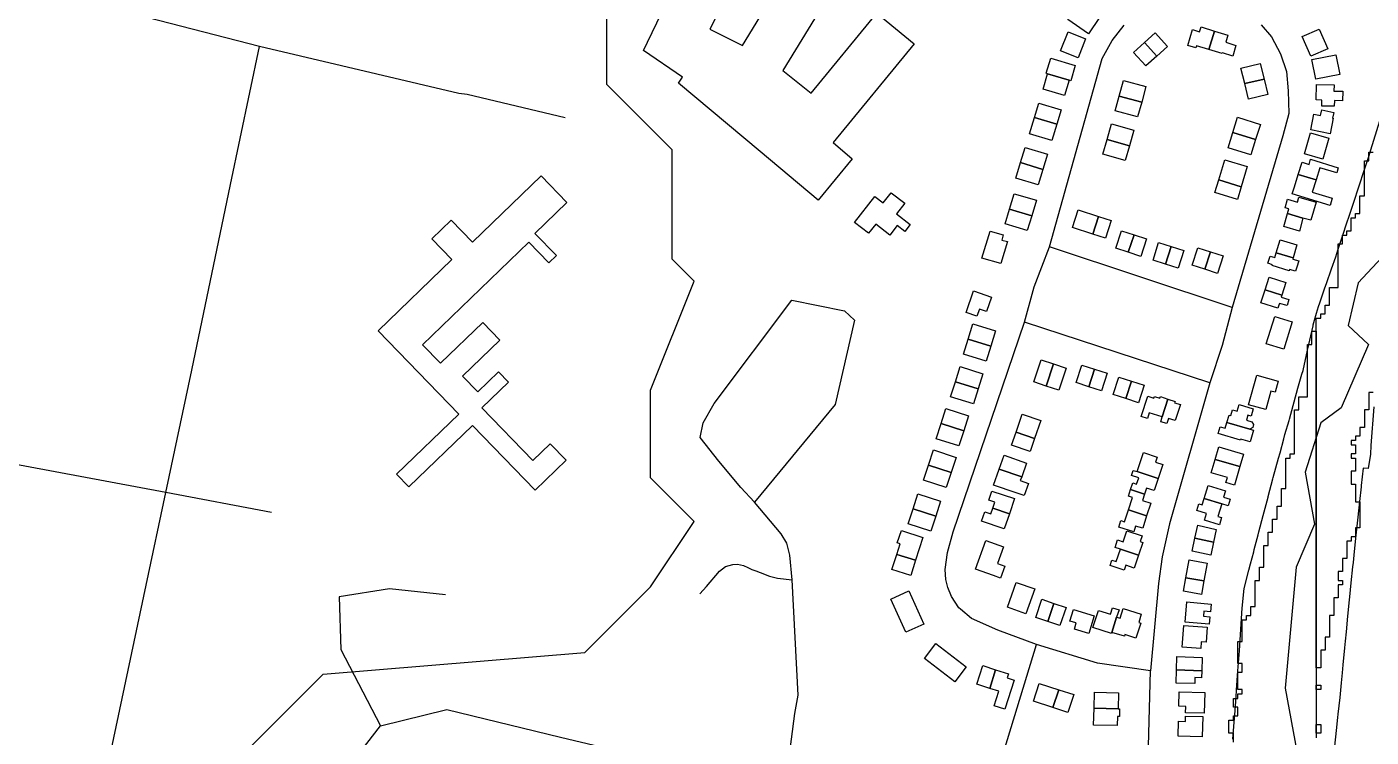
# Model space of a CAD drawing. Header units: metres. Extents: x 553506 to 563855, y 142925 to 150243.
# Drawn here: x 559409 to 560025, y 148246 to 148571 of the extents above; entities that cross this region are included whole.
import ezdxf

# ---------------------------------------------------------------- set-up
doc = ezdxf.new("R2010")
doc.units = ezdxf.units.M
for name, color, linetype in [('C-ANCIENT_WOODLAND', 94, 'Continuous'), ('C-BUILDINGS', 8, 'Continuous'), ('C-FLOOD_ZONE_3', 150, 'Continuous'), ('C-ROADS', 33, 'Continuous'), ('C-WATERWAYS', 5, 'Continuous'), ('E-132KV-UGC-ALT', 8, 'Continuous')]:
    doc.layers.add(name, color=color, linetype=linetype)

msp = doc.modelspace()

# ---------------------------------------------------------------- linework, layer by layer
at = {"layer": 'C-ANCIENT_WOODLAND'}
for points in [[(559961.8083, 148245.3731), (559962.402, 148253.1208), (559962.6081, 148256.4199), (559963.3007, 148264.7175), (559963.5068, 148267.7167), (559964.1004, 148276.5641), (559964.7518, 148285.7715), (559965.4032, 148295.6187), (559966.0545, 148305.3159), (559966.9038, 148314.3233), (559969.1052, 148322.621), (559969.905, 148325.5201), (559971.3066, 148331.0186), (559971.6035, 148332.1182), (559973.3514, 148338.9163), (559973.6565, 148340.2159), (559975.6518, 148347.6638), (559977.9027, 148356.1214), (559978.0016, 148356.4713), (559980.0052, 148364.419), (559980.2031, 148365.1688), (559982.7013, 148373.9663), (559983.4021, 148376.3156), (559985.1583, 148382.7637), (559985.653, 148384.7232), (559987.5576, 148391.1713), (559987.6566, 148391.7212), (559991.606, 148405.9171), (559993.4034, 148412.3153), (559994.0053, 148414.1148), (559995.9017, 148423.4221), (559998.5071, 148434.5689), (559998.606, 148434.9188), (560000.0077, 148440.3173), (560001.0053, 148443.3664), (560001.6072, 148445.0159), (560003.9076, 148451.864), (560004.6084, 148453.8234), (560007.0077, 148460.6714), (560008.9041, 148466.1199), (560009.9018, 148469.169), (560012.7546, 148477.8665), (560013.4059, 148479.816), (560015.6073, 148486.4641), (560018.1056, 148493.822), (560018.6086, 148495.3715), (560020.1586, 148500.0202), (560021.5026, 148504.169), (560024.2069, 148512.5166), (560025.0067, 148515.0159), (560030.5062, 148532.7708)], [(560026.4084, 148397.4195), (560025.0067, 148379.6646), (560024.7511, 148375.8157), (560023.7535, 148369.2676), (560021.5026, 148369.3176), (560020.5544, 148361.4698), (560020.5049, 148360.82), (560019.7546, 148354.072), (560019.0043, 148346.914), (560018.4024, 148341.4156), (560018.1056, 148338.7663), (560017.3058, 148331.2685), (560016.8029, 148326.1699), (560016.605, 148324.2205), (560015.8547, 148316.8226), (560015.2033, 148310.5144), (560015.1044, 148309.1648), (560014.3541, 148301.567), (560013.6533, 148294.469), (560013.208, 148290.2202), (560012.9524, 148287.1211), (560012.2021, 148279.3733), (560011.8064, 148275.6144), (560011.4024, 148271.0657), (560010.7015, 148264.4676), (560009.9018, 148256.8198), (560009.7534, 148255.2202), (560009.1515, 148249.222), (560008.4012, 148242.164)]]:
    msp.add_lwpolyline(points, dxfattribs=at)
at = {"layer": 'C-BUILDINGS'}
for points in [[(559738.7751, 148603.3616), (559722.2028, 148570.2686), (559737.1304, 148562.7528), (559760.262, 148600.7133), (559778.8933, 148589.4173), (559755.7017, 148551.3658), (559768.6362, 148540.961), (559798.6667, 148577.5893), (559815.7872, 148563.6309), (559778.7392, 148518.4367), (559787.3269, 148510.9129), (559771.8918, 148492.0459), (559745.2723, 148514.279), (559707.7872, 148545.5903), (559709.7144, 148548.3548), (559691.7888, 148560.5634), (559693.5742, 148564.2918), (559704.1355, 148586.3571), (559709.4324, 148597.4292), (559717.0318, 148593.8035), (559724.7901, 148610.0163), (559738.7751, 148603.3616)], [(559900.7385, 148575.6359), (559895.6284, 148568.2312), (559886.1279, 148574.758), (559891.245, 148582.163), (559900.7385, 148575.6359)], [(559890.9301, 148557.2554), (559882.8704, 148560.388), (559886.2636, 148569.0526), (559894.3163, 148565.9198), (559890.9301, 148557.2554)], [(559931.8655, 148562.4369), (559926.8941, 148557.9858), (559921.2827, 148564.2108), (559926.254, 148568.6618), (559931.8655, 148562.4369)], [(559941.0934, 148562.869), (559943.3223, 148570.0839), (559946.5055, 148569.1034), (559947.1853, 148571.2949), (559953.3398, 148569.4053), (559950.7167, 148560.9316), (559945.1054, 148562.66), (559944.8129, 148561.7271), (559941.0934, 148562.869)], [(559950.7167, 148560.9316), (559953.3398, 148569.4053), (559959.4786, 148567.5709), (559958.4767, 148564.2786), (559963.1766, 148562.8557), (559961.6991, 148558.0015), (559956.9921, 148559.4242), (559956.8901, 148559.1094), (559950.7167, 148560.9316)], [(560005.2088, 148561.3271), (559997.4153, 148557.9345), (559993.4791, 148566.9273), (560001.2726, 148570.3199), (560005.2088, 148561.3271)], [(559926.8941, 148557.9858), (559921.9182, 148553.4568), (559916.3067, 148559.6818), (559921.2827, 148564.2108), (559926.8941, 148557.9858)], [(559887.5696, 148546.6441), (559886.7138, 148546.9624), (559876.9047, 148549.9292), (559876.205, 148550.1746), (559878.3389, 148557.0748), (559889.5541, 148553.6287), (559887.5696, 148546.6441)], [(559974.3389, 148554.5999), (559976.0635, 148547.4859), (559967.1808, 148545.395), (559965.4632, 148552.5092), (559974.3389, 148554.5999)], [(560010.7436, 148549.4903), (559999.7655, 148547.3452), (559997.9803, 148556.405), (560008.9653, 148558.5504), (560010.7436, 148549.4903)], [(559884.6947, 148539.9656), (559874.887, 148542.8879), (559876.9047, 148549.9292), (559886.7138, 148546.9624), (559884.6947, 148539.9656)], [(559976.0635, 148547.4859), (559977.7807, 148540.3828), (559968.9054, 148538.281), (559967.1808, 148545.395), (559976.0635, 148547.4859)], [(559921.9224, 148544.1188), (559920.0014, 148536.8913), (559909.7309, 148539.6322), (559911.6519, 148546.8597), (559921.9224, 148544.1188)], [(560000.0094, 148544.9041), (560008.1016, 148544.7668), (560008.0573, 148541.9272), (560012.0998, 148541.864), (560012.024, 148537.5654), (560008.2539, 148537.6372), (560008.2093, 148535.0314), (560002.5368, 148535.1328), (560002.5843, 148537.8723), (559999.8914, 148537.922), (560000.0094, 148544.9041)], [(559881.1072, 148526.765), (559870.8759, 148529.8189), (559872.8715, 148536.4477), (559883.1028, 148533.3938), (559881.1072, 148526.765)], [(559920.0014, 148536.8913), (559918.142, 148530.1554), (559907.8715, 148532.8963), (559909.7309, 148539.6322), (559920.0014, 148536.8913)], [(559878.8645, 148519.316), (559868.6402, 148522.3701), (559870.8759, 148529.8189), (559881.1072, 148526.765), (559878.8645, 148519.316)], [(559974.3892, 148526.732), (559972.2163, 148519.7414), (559961.7555, 148522.9771), (559963.9289, 148529.9566), (559974.3892, 148526.732)], [(560006.308, 148522.462), (559997.4382, 148524.2224), (559998.8597, 148531.3231), (560001.8911, 148530.7275), (560002.454, 148533.3049), (560007.9715, 148532.119), (560007.4342, 148529.6203), (560007.7295, 148529.5627), (560006.308, 148522.462)], [(559916.3795, 148524.1237), (559914.3883, 148516.9051), (559904.1496, 148519.7472), (559906.1408, 148526.9658), (559916.3795, 148524.1237)], [(559972.2163, 148519.7414), (559970.0433, 148512.7509), (559959.5826, 148515.9866), (559961.7555, 148522.9771), (559972.2163, 148519.7414)], [(560002.9796, 148510.8276), (559994.643, 148513.1945), (559997.3841, 148522.8183), (560005.7276, 148520.4516), (560002.9796, 148510.8276)], [(559914.3883, 148516.9051), (559912.4654, 148510.1895), (559902.2197, 148513.0313), (559904.1496, 148519.7472), (559914.3883, 148516.9051)], [(559874.7311, 148506.1318), (559864.5693, 148509.199), (559866.6799, 148516.1764), (559876.8484, 148513.1206), (559874.7311, 148506.1318)], [(559968.3791, 148507.3789), (559965.5683, 148498.1981), (559955.3419, 148501.3187), (559958.1596, 148510.4997), (559968.3791, 148507.3789)], [(560010.0786, 148506.8973), (560009.3287, 148504.4921), (560001.6276, 148506.8788), (559999.8936, 148501.2821), (559991.7135, 148503.7874), (559993.4598, 148509.4402), (559996.6584, 148508.4158), (559997.4084, 148510.8209), (560010.0786, 148506.8973)], [(559872.5891, 148499.0421), (559862.4203, 148502.109), (559864.5693, 148509.199), (559874.7311, 148506.1318), (559872.5891, 148499.0421)], [(559598.7512, 148417.3665), (559618.1619, 148436.1006), (559626.0559, 148427.9539), (559608.9253, 148411.4277), (559615.8729, 148404.2645), (559625.4294, 148413.4767), (559629.9722, 148408.7875), (559617.7014, 148396.9422), (559641.094, 148372.8161), (559649.0619, 148380.5098), (559656.3273, 148373.0226), (559642.1356, 148359.3256), (559613.4851, 148388.8755), (559584.3618, 148360.7687), (559578.7067, 148366.6031), (559607.1919, 148394.1001), (559570.2085, 148432.2173), (559604.0756, 148464.9011), (559594.8605, 148474.3979), (559603.7175, 148482.9428), (559613.496, 148472.8625), (559644.8714, 148503.1541), (559656.7371, 148490.9239), (559642.0637, 148476.7668), (559651.8929, 148466.6324), (559648.4657, 148463.3204), (559639.2215, 148472.8497), (559590.518, 148425.8588), (559598.7512, 148417.3665)], [(559965.5683, 148498.1981), (559963.8754, 148492.4023), (559953.5574, 148495.5423), (559955.3419, 148501.3187), (559965.5683, 148498.1981)], [(559999.8936, 148501.2821), (559998.1735, 148495.6857), (560007.2925, 148492.8868), (560006.2889, 148489.6501), (559988.9895, 148494.9655), (559989.9802, 148498.1684), (559991.7135, 148503.7874), (559999.8936, 148501.2821)], [(559805.2294, 148495.4206), (559811.454, 148490.6058), (559807.6898, 148485.7695), (559814.0076, 148480.8798), (559811.5541, 148477.7315), (559808.0584, 148480.4386), (559804.6641, 148476.0702), (559798.1959, 148481.0777), (559794.9158, 148476.8576), (559788.4758, 148481.8549), (559797.7389, 148493.7406), (559801.5927, 148490.7552), (559805.2294, 148495.4206)], [(559871.7816, 148491.9717), (559869.6559, 148484.8046), (559859.4672, 148487.8375), (559861.5929, 148495.0046), (559871.7816, 148491.9717)], [(559986.8431, 148492.5057), (559991.3162, 148491.187), (559991.9742, 148493.4001), (559999.8904, 148491.0646), (559997.4546, 148482.8638), (559993.8516, 148483.8534), (559986.8502, 148485.9948), (559987.451, 148488.0281), (559985.6661, 148488.5512), (559986.8431, 148492.5057)], [(559869.6559, 148484.8046), (559867.5992, 148478.1182), (559857.4104, 148481.1511), (559859.4672, 148487.8375), (559869.6559, 148484.8046)], [(559897.6801, 148476.5283), (559888.2881, 148479.5637), (559890.8484, 148487.5902), (559900.2756, 148484.5448), (559897.6801, 148476.5283)], [(559993.8516, 148483.8534), (559992.313, 148477.8175), (559985.0888, 148479.9298), (559986.8502, 148485.9948), (559993.8516, 148483.8534)], [(559903.4705, 148474.6607), (559897.6801, 148476.5283), (559900.2756, 148484.5448), (559906.066, 148482.6772), (559903.4705, 148474.6607)], [(559856.5647, 148476.2054), (559855.8779, 148473.791), (559858.5437, 148473.0393), (559855.4179, 148462.9695), (559846.8457, 148465.4963), (559850.6405, 148477.8796), (559856.5647, 148476.2054)], [(559913.8857, 148468.1735), (559908.1382, 148470.009), (559910.7051, 148478.0469), (559916.4882, 148476.1902), (559913.8857, 148468.1735)], [(559919.6831, 148466.3061), (559913.8857, 148468.1735), (559916.4882, 148476.1902), (559922.2786, 148474.3226), (559919.6831, 148466.3061)], [(559991.1092, 148471.5806), (559989.3838, 148465.7059), (559981.645, 148467.9579), (559983.3704, 148473.8326), (559991.1092, 148471.5806)], [(559930.9707, 148462.7844), (559925.2228, 148464.631), (559927.7831, 148472.6576), (559933.5662, 148470.8009), (559930.9707, 148462.7844)], [(559936.7608, 148460.9279), (559930.9707, 148462.7844), (559933.5662, 148470.8009), (559939.3562, 148468.9445), (559936.7608, 148460.9279)], [(559948.8987, 148460.4045), (559943.1512, 148462.24), (559945.7181, 148470.2779), (559951.5012, 148468.4212), (559948.8987, 148460.4045)], [(559954.6962, 148458.5371), (559948.8987, 148460.4045), (559951.5012, 148468.4212), (559957.2916, 148466.5537), (559954.6962, 148458.5371)], [(559979.8504, 148462.0587), (559979.9769, 148462.4856), (559977.839, 148463.1202), (559978.8214, 148466.3674), (559980.9523, 148465.7326), (559981.645, 148467.9579), (559989.3838, 148465.7059), (559989.2439, 148465.0337), (559991.9398, 148464.2162), (559991.1035, 148461.441), (559990.5272, 148459.5198), (559987.7469, 148460.357), (559987.563, 148459.7502), (559979.8504, 148462.0587)], [(559986.108, 148454.3959), (559984.1934, 148448.5375), (559976.5625, 148450.9153), (559978.3926, 148456.7933), (559986.108, 148454.3959)], [(559848.9208, 148441.0526), (559845.6908, 148442.1875), (559844.541, 148438.924), (559839.537, 148440.6826), (559842.9931, 148450.4733), (559851.2203, 148447.5796), (559848.9208, 148441.0526)], [(559974.6405, 148445.0679), (559976.5625, 148450.9153), (559984.1934, 148448.5375), (559983.8936, 148447.6155), (559987.3373, 148446.5764), (559986.5866, 148443.7483), (559983.0866, 148444.7967), (559982.951, 148444.4364), (559982.3559, 148442.6704), (559974.6405, 148445.0679)], [(559988.9505, 148436.3092), (559985.0483, 148423.7888), (559977.1, 148426.2569), (559981.0022, 148438.7773), (559988.9505, 148436.3092)], [(559850.9515, 148425.2222), (559840.5326, 148428.4595), (559842.6936, 148435.394), (559853.1125, 148432.1567), (559850.9515, 148425.2222)], [(559848.748, 148418.3087), (559838.3364, 148421.5351), (559840.5326, 148428.4595), (559850.9515, 148425.2222), (559848.748, 148418.3087)], [(559876.3295, 148406.9689), (559870.5803, 148408.8601), (559873.9219, 148418.9588), (559879.6712, 148417.0676), (559876.3295, 148406.9689)], [(559845.1007, 148405.6739), (559834.6817, 148408.9112), (559836.85, 148415.8348), (559847.2616, 148412.6084), (559845.1007, 148405.6739)], [(559882.0858, 148405.0779), (559876.3295, 148406.9689), (559879.6712, 148417.0676), (559885.484, 148415.1562), (559882.0858, 148405.0779)], [(559895.78, 148406.6618), (559890.0322, 148408.5085), (559892.5925, 148416.535), (559898.3756, 148414.6783), (559895.78, 148406.6618)], [(559901.5702, 148404.8053), (559895.78, 148406.6618), (559898.3756, 148414.6783), (559904.1657, 148412.8218), (559901.5702, 148404.8053)], [(559982.5864, 148409.2431), (559981.1391, 148404.0893), (559979.2138, 148404.6304), (559976.8288, 148396.1418), (559968.9938, 148398.3352), (559972.8195, 148411.9662), (559982.5864, 148409.2431)], [(559842.9041, 148398.7606), (559832.4855, 148401.9868), (559834.6817, 148408.9112), (559845.1007, 148405.6739), (559842.9041, 148398.7606)], [(559912.7273, 148401.2127), (559906.9797, 148403.0483), (559909.547, 148411.0751), (559915.3228, 148409.2293), (559912.7273, 148401.2127)], [(559918.5178, 148399.3452), (559912.7273, 148401.2127), (559915.3228, 148409.2293), (559921.1203, 148407.3619), (559918.5178, 148399.3452)], [(559928.5602, 148402.1399), (559932.0508, 148400.9464), (559929.4454, 148392.796), (559923.5069, 148394.7035), (559922.6713, 148392.1287), (559919.8113, 148393.0525), (559922.8216, 148402.3396), (559925.5898, 148401.4464), (559925.8124, 148402.1545), (559928.3051, 148401.3528), (559928.5602, 148402.1399)], [(559935.0806, 148399.2822), (559937.7213, 148398.4407), (559935.3903, 148391.1336), (559932.2203, 148392.1367), (559931.456, 148389.7422), (559928.7447, 148390.6038), (559929.4454, 148392.796), (559932.0508, 148400.9464), (559935.2847, 148399.9119), (559935.0806, 148399.2822)], [(559838.5194, 148386.4591), (559828.12, 148389.7415), (559830.3162, 148396.6659), (559840.7156, 148393.3835), (559838.5194, 148386.4591)], [(559870.973, 148382.9951), (559862.4459, 148385.8683), (559865.2437, 148394.1248), (559873.7713, 148391.2405), (559870.973, 148382.9951)], [(559960.8006, 148393.4053), (559961.5649, 148396.0224), (559963.787, 148395.3793), (559964.6772, 148398.4456), (559971.1109, 148396.5758), (559970.1253, 148393.2061), (559968.6368, 148393.6383), (559967.955, 148391.2909), (559970.5227, 148390.5473), (559971.2788, 148389.391), (559970.894, 148388.0546), (559969.6112, 148387.2689), (559959.0437, 148390.3344), (559960.0104, 148393.6367), (559960.8006, 148393.4053)], [(559836.2805, 148379.5556), (559825.8811, 148382.838), (559828.12, 148389.7415), (559838.5194, 148386.4591), (559836.2805, 148379.5556)], [(559971.2268, 148386.7961), (559969.6534, 148381.427), (559965.4487, 148382.6539), (559965.3159, 148382.2045), (559955.108, 148385.1699), (559956.0307, 148388.315), (559958.2814, 148387.6506), (559959.0437, 148390.3344), (559969.6112, 148387.2689), (559971.2268, 148386.7961)], [(559868.8972, 148376.9203), (559860.3822, 148379.8495), (559862.4459, 148385.8683), (559870.973, 148382.9951), (559868.8972, 148376.9203)], [(559832.7101, 148367.3684), (559822.3551, 148370.7969), (559824.6502, 148377.691), (559835.0052, 148374.2625), (559832.7101, 148367.3684)], [(559865.0679, 148365.4151), (559854.7855, 148368.9793), (559856.9805, 148375.2693), (559867.2629, 148371.7051), (559865.0679, 148365.4151)], [(559927.0745, 148374.4245), (559926.3064, 148372.1523), (559929.6618, 148371.0325), (559927.4993, 148364.5988), (559917.9134, 148367.7951), (559920.8371, 148376.5007), (559927.0745, 148374.4245)], [(559964.9944, 148370.0851), (559953.6852, 148373.3946), (559955.3666, 148379.1121), (559966.6828, 148375.8028), (559964.9944, 148370.0851)], [(559830.3794, 148360.4954), (559820.0244, 148363.924), (559822.3551, 148370.7969), (559832.7101, 148367.3684), (559830.3794, 148360.4954)], [(559864.4026, 148363.6581), (559868.169, 148362.3618), (559866.2312, 148356.7921), (559862.4858, 148358.0891), (559852.2037, 148361.6422), (559854.7855, 148368.9793), (559865.0679, 148365.4151), (559864.4026, 148363.6581)], [(559962.5664, 148361.6286), (559958.5813, 148362.7621), (559959.2492, 148365.1091), (559951.829, 148367.2264), (559953.6852, 148373.3946), (559964.9944, 148370.0851), (559962.5664, 148361.6286)], [(559917.6919, 148362.1119), (559918.6362, 148365.0128), (559915.3806, 148366.0689), (559916.1019, 148368.2729), (559917.9134, 148367.7951), (559927.4993, 148364.5988), (559925.7202, 148359.1008), (559922.246, 148360.2169), (559921.3653, 148357.5183), (559914.9037, 148359.6098), (559915.9053, 148362.6906), (559917.6919, 148362.1119)], [(559825.6574, 148347.3487), (559815.2828, 148350.7321), (559817.543, 148357.6251), (559827.9173, 148354.2528), (559825.6574, 148347.3487)], [(559859.4144, 148348.5107), (559851.7583, 148351.0215), (559852.6844, 148353.8328), (559849.9865, 148354.7171), (559851.3407, 148358.8217), (559861.6948, 148355.4266), (559859.4144, 148348.5107)], [(559913.9702, 148356.5868), (559914.9037, 148359.6098), (559921.3653, 148357.5183), (559920.3784, 148354.6383), (559924.228, 148353.3669), (559922.2842, 148347.541), (559913.9563, 148350.2979), (559915.842, 148355.9662), (559913.9702, 148356.5868)], [(559958.4519, 148359.0629), (559957.5383, 148356.0739), (559960.4741, 148355.1859), (559959.5543, 148352.1744), (559956.6747, 148353.053), (559948.566, 148355.505), (559950.3924, 148361.5053), (559958.4519, 148359.0629)], [(559823.362, 148340.4657), (559812.9877, 148343.838), (559815.2828, 148350.7321), (559825.6574, 148347.3487), (559823.362, 148340.4657)], [(559857.0705, 148341.6151), (559846.671, 148345.12), (559848.1116, 148349.372), (559850.9586, 148348.4144), (559851.7583, 148351.0215), (559859.4144, 148348.5107), (559857.0705, 148341.6151)], [(559917.2022, 148342.8195), (559916.442, 148340.2916), (559909.5198, 148342.3576), (559910.426, 148345.3576), (559912.1198, 148344.8427), (559913.9563, 148350.2979), (559922.2842, 148347.541), (559920.4906, 148341.8311), (559917.2022, 148342.8195)], [(559954.9412, 148347.2114), (559956.5924, 148346.7175), (559955.6372, 148343.4934), (559948.7156, 148345.5372), (559949.6264, 148348.6152), (559945.2168, 148349.9136), (559946.166, 148353.1041), (559947.7746, 148352.6311), (559948.566, 148355.505), (559956.6747, 148353.053), (559954.9412, 148347.2114)], [(559816.3789, 148327.1929), (559807.78, 148329.897), (559809.3433, 148334.6981), (559808.0228, 148335.1245), (559809.9261, 148340.9045), (559819.8141, 148337.6618), (559816.3789, 148327.1929)], [(559907.829, 148333.1227), (559908.9605, 148336.5192), (559911.4892, 148335.6853), (559913.1443, 148340.6786), (559920.1514, 148338.3591), (559919.2822, 148335.7388), (559920.5043, 148335.3317), (559918.6143, 148329.5742), (559910.286, 148332.3423), (559907.829, 148333.1227)], [(559945.7741, 148343.2419), (559954.082, 148341.3525), (559952.8814, 148335.4608), (559944.38, 148337.2773), (559945.7741, 148343.2419)], [(559853.9275, 148325.8017), (559857.3779, 148324.5512), (559855.3818, 148319.0577), (559852.1084, 148320.2357), (559843.9489, 148323.1983), (559848.6893, 148336.201), (559856.6575, 148333.3215), (559853.9275, 148325.8017)], [(559912.7749, 148324.9293), (559912.0137, 148322.6573), (559905.5433, 148324.8043), (559906.3618, 148327.2561), (559908.3608, 148326.5949), (559910.286, 148332.3423), (559918.6143, 148329.5742), (559916.6318, 148323.647), (559912.7749, 148324.9293)], [(559951.6169, 148329.6004), (559943.1154, 148331.4169), (559944.38, 148337.2773), (559952.8814, 148335.4608), (559951.6169, 148329.6004)], [(559814.1962, 148320.28), (559805.5977, 148322.973), (559807.78, 148329.897), (559816.3789, 148327.1929), (559814.1962, 148320.28)], [(559948.5248, 148317.7731), (559940.2304, 148319.2287), (559941.6893, 148327.3768), (559949.9342, 148325.9419), (559948.5248, 148317.7731)], [(559820.2725, 148297.9977), (559811.9993, 148294.2788), (559805.1367, 148309.4802), (559813.4099, 148313.1991), (559820.2725, 148297.9977)], [(559867.0049, 148302.7468), (559858.5237, 148305.7104), (559862.5115, 148317.0647), (559870.9923, 148314.1122), (559867.0049, 148302.7468)], [(559947.4316, 148311.573), (559939.1302, 148313.0285), (559940.2304, 148319.2287), (559948.5248, 148317.7731), (559947.4316, 148311.573)], [(559871.4616, 148301.0602), (559874.2435, 148309.383), (559879.8039, 148307.4971), (559877.0151, 148299.174), (559871.4616, 148301.0602)], [(559877.0151, 148299.174), (559879.8039, 148307.4971), (559885.3703, 148305.6447), (559882.5885, 148297.3219), (559877.0151, 148299.174)], [(559951.5669, 148303.5992), (559948.546, 148303.8501), (559948.3576, 148301.596), (559951.1965, 148301.3505), (559950.9054, 148297.9023), (559939.894, 148298.8281), (559940.6814, 148308.1128), (559951.8681, 148307.1701), (559951.5669, 148303.5992)], [(559895.7973, 148293.6262), (559889.1701, 148295.6458), (559890.0456, 148298.5113), (559887.159, 148299.3897), (559888.8027, 148304.7499), (559898.3165, 148301.8518), (559895.7973, 148293.6262)], [(559905.6858, 148302.4931), (559906.648, 148305.4947), (559909.6421, 148304.5306), (559908.4955, 148301.167), (559906.3073, 148294.2094), (559906.1287, 148293.6585), (559897.7043, 148296.3679), (559900.2486, 148304.2381), (559905.6858, 148302.4931)], [(559910.1334, 148300.6504), (559911.5586, 148305.1691), (559919.8186, 148302.577), (559918.6293, 148298.7892), (559919.5542, 148298.4952), (559917.3849, 148291.6049), (559912.3516, 148293.1734), (559912.1031, 148292.3977), (559906.3073, 148294.2094), (559908.4955, 148301.167), (559910.1334, 148300.6504)], [(559949.9755, 148296.56), (559949.4831, 148289.6997), (559947.2413, 148289.8525), (559947.0272, 148286.8518), (559938.5634, 148287.4563), (559939.2696, 148297.3284), (559949.9755, 148296.56)], [(559834.4314, 148271.6374), (559820.4965, 148282.2669), (559825.7434, 148289.1081), (559839.6786, 148278.4675), (559834.4314, 148271.6374)], [(559947.6931, 148282.7545), (559947.5061, 148276.6383), (559935.9253, 148276.9899), (559936.1123, 148283.1061), (559947.6931, 148282.7545)], [(559844.4451, 148270.4242), (559847.1712, 148278.9679), (559853.1158, 148277.0939), (559850.39, 148268.5391), (559844.4451, 148270.4242)], [(559853.1158, 148277.0939), (559858.927, 148275.238), (559858.3363, 148273.3275), (559861.541, 148272.3365), (559857.2548, 148259.1142), (559852.3699, 148260.6317), (559854.5134, 148267.2317), (559850.39, 148268.5391), (559853.1158, 148277.0939)], [(559947.382, 148273.4401), (559944.381, 148273.5024), (559944.3247, 148270.8184), (559935.7484, 148270.9965), (559935.9253, 148276.9899), (559947.5061, 148276.6383), (559947.382, 148273.4401)], [(559870.3972, 148262.7177), (559873.1145, 148270.8715), (559882.0291, 148267.9102), (559879.3119, 148259.7564), (559870.3972, 148262.7177)], [(559879.3119, 148259.7564), (559882.0291, 148267.9102), (559888.9696, 148265.7111), (559886.2453, 148257.557), (559879.3119, 148259.7564)], [(559909.3271, 148266.6009), (559909.1579, 148259.2387), (559898.1815, 148259.4869), (559898.3508, 148266.849), (559909.3271, 148266.6009)], [(559948.5668, 148257.1716), (559940.1487, 148257.4325), (559940.2339, 148260.3067), (559937.015, 148260.4068), (559937.2214, 148267.0244), (559948.8584, 148266.6634), (559948.5668, 148257.1716)], [(559908.9111, 148255.714), (559908.8388, 148251.5269), (559897.941, 148251.7218), (559898.1815, 148259.4869), (559909.1579, 148259.2387), (559909.8731, 148259.172), (559909.8065, 148255.6973), (559908.9111, 148255.714)], [(559940.0834, 148253.4682), (559940.1364, 148255.8071), (559947.971, 148255.6505), (559947.7769, 148246.3954), (559936.752, 148246.6308), (559936.8938, 148253.5247), (559940.0834, 148253.4682)]]:
    msp.add_lwpolyline(points, close=True, dxfattribs=at)
at = {"layer": 'C-FLOOD_ZONE_3'}
for points in [[(560026, 148404), (560024, 148404), (560024, 148396), (560022, 148396), (560022, 148392), (560022, 148388), (560020, 148388), (560020, 148386), (560020, 148384), (560018, 148384), (560018, 148382), (560016, 148382), (560016, 148380), (560018, 148380), (560018, 148376), (560016, 148376), (560016, 148374), (560018, 148374), (560018, 148372), (560018, 148368), (560016, 148368), (560016, 148362), (560018, 148362), (560018, 148360), (560018, 148354), (560020, 148354), (560020, 148342), (560018, 148342), (560018, 148340), (560018, 148338), (560016, 148338), (560016, 148336), (560014, 148336), (560014, 148334), (560014, 148328), (560012, 148328), (560012, 148324), (560012, 148322), (560010, 148322), (560010, 148318), (560012, 148318), (560012, 148316), (560010, 148316), (560010, 148310), (560008, 148310), (560008, 148302), (560006, 148302), (560006, 148292), (560004, 148292), (560004, 148286), (560002, 148286), (560002, 148278), (560000, 148278), (560000, 148432), (560000, 148436), (560000, 148438), (560002, 148438), (560002, 148440), (560004, 148440), (560004, 148444), (560006, 148444), (560006, 148446), (560006, 148450), (560006, 148452), (560010, 148452), (560010, 148464), (560010, 148472), (560012, 148472), (560012, 148474), (560012, 148476), (560014, 148476), (560014, 148478), (560016, 148478), (560016, 148484), (560018, 148484), (560018, 148486), (560020, 148486), (560020, 148492), (560020, 148494), (560022, 148494), (560022, 148506), (560022, 148510), (560024, 148510), (560024, 148512), (560024, 148514), (560026, 148514)], [(559962, 148244), (559962, 148248), (559960, 148248), (559960, 148254), (559962, 148254), (559962, 148256), (559964, 148256), (559964, 148260), (559962, 148260), (559962, 148264), (559964, 148264), (559964, 148266), (559966, 148266), (559966, 148268), (559964, 148268), (559964, 148276), (559966, 148276), (559966, 148280), (559964, 148280), (559964, 148290), (559966, 148290), (559966, 148294), (559966, 148300), (559968, 148300), (559968, 148302), (559970, 148302), (559970, 148306), (559972, 148306), (559972, 148312), (559972, 148318), (559974, 148318), (559974, 148322), (559974, 148324), (559976, 148324), (559976, 148334), (559978, 148334), (559978, 148338), (559978, 148340), (559980, 148340), (559980, 148346), (559982, 148346), (559982, 148352), (559984, 148352), (559984, 148360), (559986, 148360), (559986, 148364), (559986, 148374), (559988, 148374), (559988, 148376), (559990, 148376), (559990, 148382), (559990, 148390), (559990, 148396), (559992, 148396), (559992, 148402), (559994, 148402), (559996, 148402), (559996, 148424), (559996, 148426), (559998, 148426), (559998, 148428), (559998, 148432), (560000, 148432), (560000, 148278), (560000, 148270), (560000, 148268), (560000, 148260), (560000, 148254), (560000, 148252), (560000, 148248), (560000, 148246)]]:
    msp.add_lwpolyline(points, dxfattribs=at)
for points in [[(560002, 148268), (560000, 148268), (560000, 148270), (560002, 148270), (560002, 148268)], [(560002, 148252), (560002, 148248), (560000, 148248), (560000, 148252), (560002, 148252)]]:
    msp.add_lwpolyline(points, close=True, dxfattribs=at)
at = {"layer": 'C-ROADS'}
for points in [[(559655.9429, 148529.7317), (559610.9777, 148540.3876), (559607.2374, 148540.8501), (559515.8481, 148562.3403), (559403.2914, 148591.5336), (559391.4736, 148594.5948), (559386.4505, 148595.8523)], [(559956.814, 148425.5581), (559951.225, 148408.3886), (559932.7874, 148343.8502), (559929.3697, 148328.7851), (559927.7417, 148316.6361), (559924.0622, 148276.5314), (559899.7061, 148280.1248), (559871.806, 148288.6499), (559854.0497, 148295.1535), (559841.9773, 148300.5208), (559837.0604, 148304.8643), (559836.2829, 148305.3632), (559832.8458, 148310.6765), (559831.1733, 148314.7759), (559830.3558, 148318.3566), (559829.931, 148323.018), (559831.0056, 148330.72), (559833.5965, 148340.2388), (559866.3436, 148436.2638), (559870.7977, 148452.3962), (559877.7445, 148470.6431), (559901.8611, 148556.8723), (559906.4194, 148565.1614), (559912.0388, 148572.148)], [(559974.7026, 148572.3191), (559979.4655, 148566.858), (559983.6474, 148558.9524), (559986.2737, 148550.9427), (559987.1731, 148542.0445), (559987.4544, 148531.6689), (559984.5963, 148521.5406), (559961.4668, 148442.9323), (559956.814, 148425.5581)], [(559401.3807, 148018.4385), (559413.2471, 148073.7664), (559416.1382, 148087.1565), (559439.3395, 148199.1315), (559463.9856, 148315.8707), (559472.9318, 148358.2531), (559484.8859, 148414.2963), (559502.6345, 148499.157), (559515.8481, 148562.3403)], [(559961.4668, 148442.9323), (559877.7445, 148470.6431)], [(559759.6939, 148446.1893), (559783.8699, 148441.3876), (559788.4494, 148437.1004), (559779.6418, 148398.4391), (559742.6653, 148353.815), (559736.334, 148360.4852), (559726.387, 148372.5969), (559717.8221, 148383.4271), (559719.1727, 148390.1248), (559724.2327, 148398.9302), (559759.6939, 148446.1893)], [(559951.225, 148408.3886), (559866.3436, 148436.2638)], [(559521.3411, 148349.0608), (559472.9318, 148358.2531), (559346.0598, 148381.8613), (559338.6111, 148382.4315)], [(559700.7813, 147985.8913), (559706.0633, 148006.4567), (559717.1552, 148040.5032), (559743.6938, 148099.8277), (559751.8639, 148120.5832), (559752.9476, 148127.7735), (559755.9103, 148151.4167), (559759.6329, 148178.5004), (559756.5151, 148221.866), (559761.1598, 148257.0587), (559762.6198, 148265.4071), (559759.9742, 148318.3146), (559758.8828, 148329.5776), (559757.5103, 148335.0442), (559754.8455, 148339.3576), (559742.6653, 148353.815)], [(559717.5662, 148311.8645), (559720.6984, 148315.223), (559726.6812, 148322.2318), (559729.3996, 148324.2864), (559732.6667, 148325.334), (559734.8922, 148325.4812), (559737.5703, 148324.7854), (559739.5817, 148323.9464), (559741.3715, 148323.0449), (559743.2255, 148322.3235), (559745.2352, 148321.5401), (559749.5058, 148319.9923), (559753.1993, 148319.0165), (559759.9742, 148318.3146)], [(559601.1101, 148311.3268), (559575.5069, 148314.1262), (559552.3903, 148310.4696), (559553.14, 148286.3409), (559571.3872, 148251.4256)], [(559759.6329, 148178.5004), (559788.4532, 148180.8551), (559808.3763, 148190.3234), (559830.8371, 148204.7345), (559846.1616, 148217.2986), (559854.1614, 148230.7033), (559871.806, 148288.6499)], [(559978.6163, 148046.3483), (559933.1685, 148136.5437), (559925.0425, 148167.3767), (559921.8434, 148196.2485), (559924.0622, 148276.5314)], [(559717.1552, 148040.5032), (559685.5189, 148054.4892), (559663.8816, 148055.6084), (559637.6877, 148048.8062), (559586.6562, 148030.4697), (559567.4888, 148029.2731), (559544.3414, 148040.5186), (559534.3649, 148051.3275), (559524.468, 148062.0499), (559526.74, 148085.4599), (559545.176, 148168.027), (559559.8416, 148236.698), (559571.3872, 148251.4256), (559601.7523, 148258.947), (559653.7546, 148246.2058), (559756.5151, 148221.866)]]:
    msp.add_lwpolyline(points, dxfattribs=at)
at = {"layer": 'C-WATERWAYS'}
msp.add_lwpolyline([(560069.4347, 148570.3741), (560046.0839, 148500.2618), (560041.0478, 148493.6271), (560034.7926, 148489.7704), (560032.1458, 148468.1514), (560019.2414, 148454.2374), (560014.5198, 148434.5905), (560023.8687, 148425.989), (560011.3913, 148397.0183), (560002.0561, 148390.1496), (559994.8623, 148367.4985), (559999.2158, 148343.7714), (559990.7865, 148323.9756), (559985.8057, 148268.6602), (560009.9776, 148137.2557), (560017.051, 148111.0535), (560019.5463, 148078.0863), (560018.7349, 148073.1638), (560021.5997, 148049.8801), (560025.9453, 148004.6496), (560027.8224, 147983.4498), (560033.8085, 147962.7564)], dxfattribs=at)
at = {"layer": 'E-132KV-UGC-ALT'}
msp.add_lwpolyline([(559405, 148155), (559415, 148185), (559455, 148165), (559465, 148195), (559545, 148275), (559665, 148285), (559695, 148315), (559715, 148345), (559695, 148365), (559695, 148405), (559715, 148455), (559705, 148465), (559705, 148515), (559675, 148545), (559675, 148595)], dxfattribs=at)

doc.saveas('drawing.dxf')
